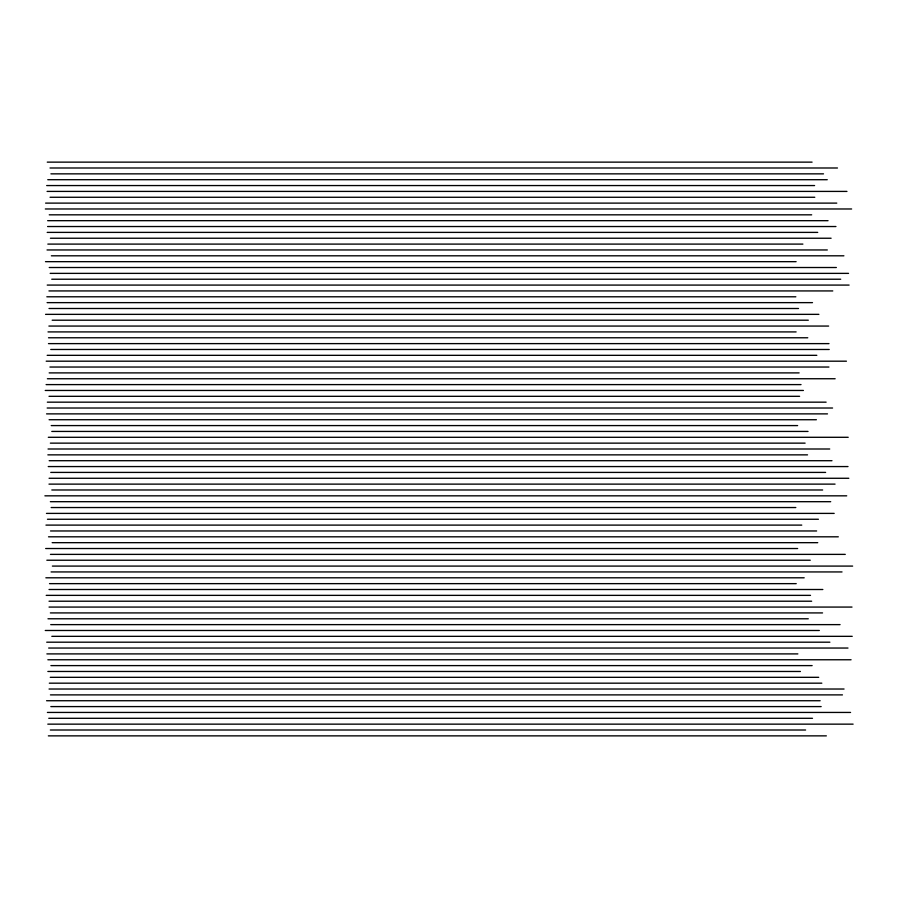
<?xml version="1.0" encoding="UTF-8"?>
<svg xmlns="http://www.w3.org/2000/svg" width="898" height="898" viewBox="0 0 898 898"><rect width="100%" height="100%" fill="white"/><g stroke="black" fill="none" stroke-linecap="round" stroke-linejoin="round"><path stroke-width="1.35" d="M47.268 162.134L812.073 162.134M50.019 167.993L837.464 167.993M50.917 173.853L823.5 173.853M47.762 179.701L827.249 179.701M46.674 185.56L814.587 185.56M47.089 191.409L846.949 191.409M50.064 197.268L814.789 197.268M45.607 203.116L836.768 203.116M45.338 208.976L851.618 208.976M49.255 214.824L811.669 214.824M47.65 220.684L828.046 220.684M47.594 226.532L835.948 226.532M47.201 232.391L817.708 232.391M50.411 238.239L831.099 238.239M47.83 244.099L802.891 244.099M47.033 249.958L827.305 249.958M51.366 255.807L843.895 255.807M45.495 261.666L796.111 261.666M49.244 267.514L836.352 267.514M50.165 273.374L848.531 273.374M51.747 279.222L840.708 279.222M47.224 285.081L849.093 285.081M48.963 290.93L832.772 290.93M46.831 296.789L795.841 296.789M47.1 302.637L812.488 302.637M49.02 308.497L798.513 308.497M45.574 314.356L818.875 314.356M52.174 320.204L808.301 320.204M48.896 326.064L828.63 326.064M48.009 331.912L796.111 331.912M48.514 337.771L807.762 337.771M48.481 343.62L828.989 343.62M50.748 349.479L829.213 349.479M47.179 355.327L816.821 355.327M46.202 361.187L846.432 361.187M49.929 367.035L828.933 367.035M49.166 372.894L799.13 372.894M47.392 378.743L835.14 378.743M46.112 384.602L801.027 384.602M45.237 390.462L803.396 390.462M49.02 396.31L799.602 396.31M47.336 402.169L826.115 402.169M47.167 408.018L832.569 408.018M46.561 413.877L827.485 413.877M49.098 419.725L816.383 419.725M51.231 425.585L797.615 425.585M51.792 431.433L808.02 431.433M48.312 437.292L848.206 437.292M50.367 443.141L805.102 443.141M48.043 449L829.718 449M47.863 454.859L807.527 454.859M49.177 460.708L831.975 460.708M48.245 466.567L848.004 466.567M50.759 472.415L825.61 472.415M49.087 478.275L848.823 478.275M48.986 484.123L835.05 484.123M51.815 489.982L822.635 489.982M44.9 495.831L846.713 495.831M50.367 501.69L830.695 501.69M51.152 507.538L795.819 507.538M46.471 513.398L834.175 513.398M47.471 519.257L818.404 519.257M45.966 525.106L801.757 525.106M50.524 530.965L816.619 530.965M48.526 536.813L838.305 536.813M52.163 542.673L817.73 542.673M45.675 548.521L797.649 548.521M50.456 554.38L845.265 554.38M46.842 560.229L810.243 560.229M52.376 566.088L852.64 566.088M51.085 571.936L842.021 571.936M45.865 577.796L804.181 577.796M49.513 583.644L796.223 583.644M49.031 589.503L822.837 589.503M46.213 595.363L810.501 595.363M49.031 601.211L811.646 601.211M49.042 607.07L852 607.07M50.378 612.919L822.546 612.919M47.987 618.778L808.279 618.778M50.715 624.626L840.068 624.626M45.27 630.486L819.324 630.486M51.826 636.334L852.213 636.334M46.718 642.193L829.875 642.193M48.66 648.042L847.981 648.042M46.887 653.901L797.851 653.901M47.863 659.761L851.068 659.761M50.905 665.609L812.129 665.609M47.863 671.468L800.399 671.468M50.277 677.317L818.707 677.317M49.311 683.176L821.827 683.176M49.042 689.024L844.053 689.024M50.434 694.884L842.447 694.884M46.573 700.732L820.132 700.732M50.838 706.591L821.154 706.591M47.403 712.44L850.552 712.44M48.773 718.299L812.488 718.299M47.796 724.147L853.1 724.147M50.333 730.007L805.596 730.007M48.357 735.866L826.351 735.866"/></g></svg>
